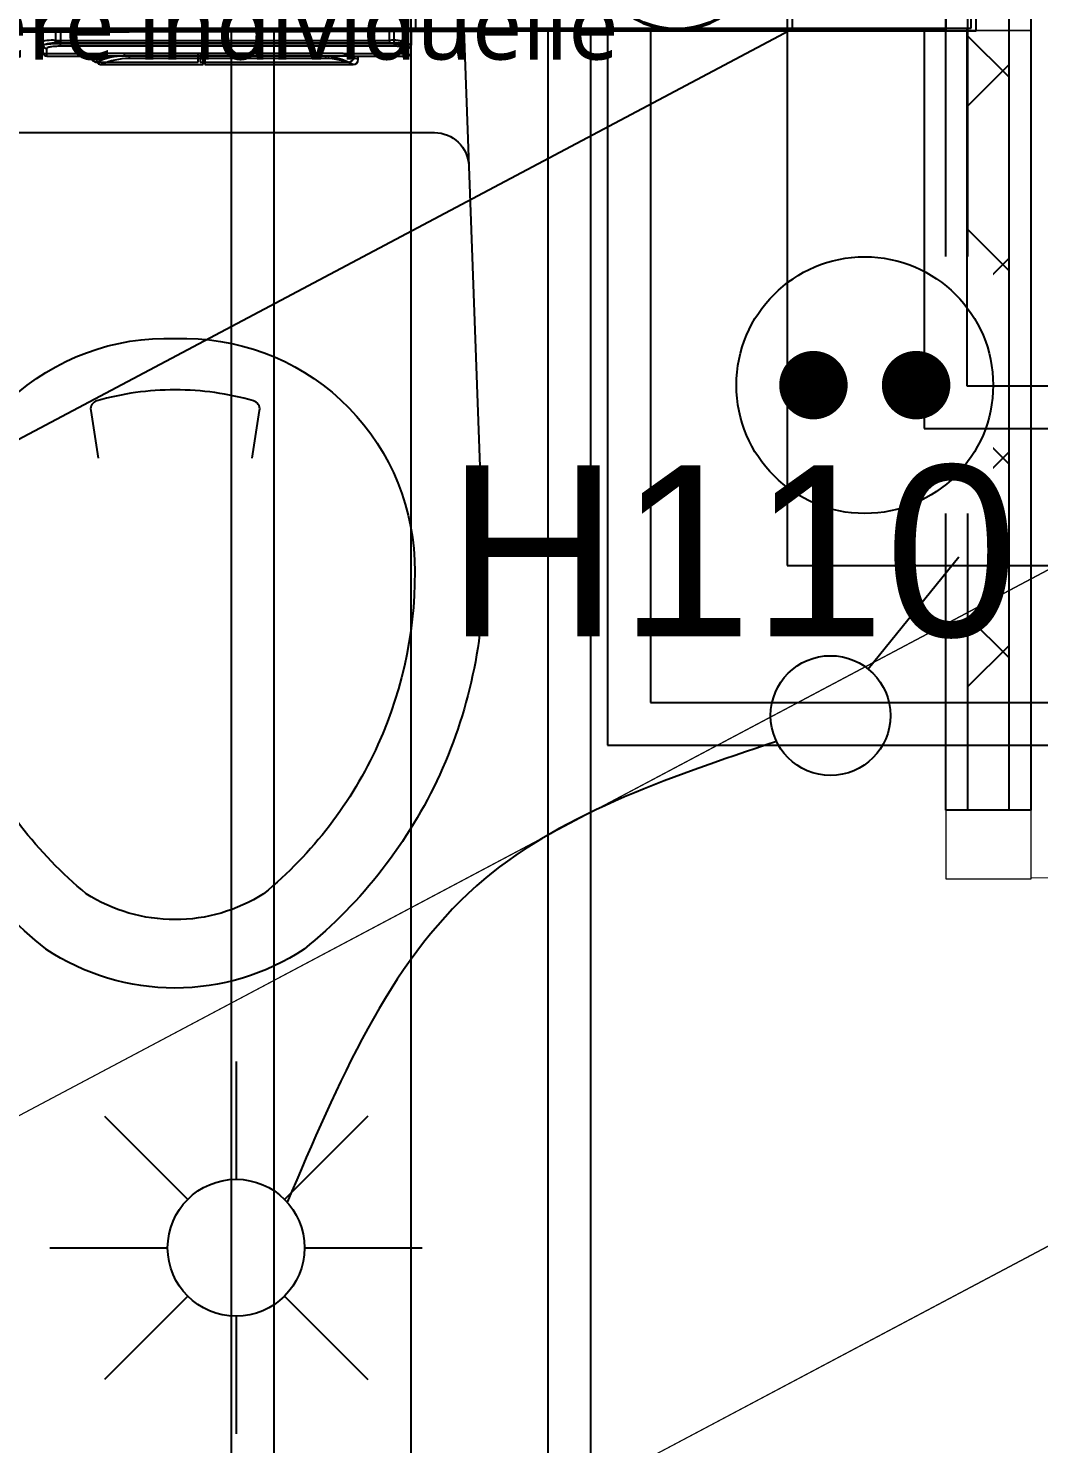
# Model space of a CAD drawing. Header units: millimetres. Extents: x 522027 to 600964, y -380282 to -298602.
# Drawn here: x 567694 to 568284, y -345870 to -345042 of the extents above; entities that cross this region are included whole.
import ezdxf

# ---------------------------------------------------------------- set-up
doc = ezdxf.new("R2010")
doc.units = ezdxf.units.MM
doc.set_wipeout_variables(frame=1)
for name, color, linetype in [('3-BAT C-Niveau -2', 7, 'Continuous'), ('prlm-CHAUFF', 4, 'Continuous'), ('prlm-MOD', 64, 'Continuous')]:
    doc.layers.add(name, color=color, linetype=linetype)
doc.layers.add('faux plafond', color=9, linetype='Continuous', lineweight=15)
doc.layers.add('prlm-ELEC-CFO', color=1, linetype='Continuous', lineweight=25)
doc.styles.add('Arial', font='arial.ttf')
doc.styles.add('prlm-chauff', font='trebucbi.ttf', dxfattribs={"height": 18})

# ---------------------------------------------------------------- blocks, each defined once
blk = doc.blocks.new('C 90.MTI900_Alu_390')
at = {"layer": 'prlm-MOD', "color": 1, "linetype": 'Continuous'}
for p, q in [((4.375, -3.902), (4.375, -3.792)), ((-4.375, -3.902), (4.375, -3.902)), ((-1.075, -3.9853), (-1.075, -3.902)), ((-0.975, -3.902), (-0.975, -3.973)), ((0.975, -3.973), (0.975, -3.902)), ((1.075, -3.902), (1.075, -3.9853)), ((-1.075, -4.03), (-1.075, -3.9853)), ((-1.055, -4.05), (-1.055, -4.0051)), ((-1.055, -4.05), (-0.706, -4.05)), ((-0.975, -3.973), (0.975, -3.973)), ((-0.975, -3.9928), (-0.975, -3.973)), ((0.975, -3.9928), (-0.975, -3.9928)), ((-0.765, -4.07), (-0.765, -4.05)), ((0.576, -4.0497), (-0.576, -4.0497)), ((-0.574, -4.0497), (-0.574, -4.0634)), ((-0.1416, -4.0634), (-0.1416, -4.0497)), ((-0.1307, -4.0497), (-0.1307, -4.0634)), ((0.574, -4.0497), (0.574, -4.0634)), ((0.7037, -4.05), (1.055, -4.05)), ((0.765, -4.07), (0.765, -4.05)), ((0.975, -3.973), (0.975, -3.9928)), ((1.055, -4.05), (1.055, -4.0051)), ((1.075, -4.03), (1.075, -3.9853)), ((-0.735, -4.1), (-0.735, -4.1)), ((-0.735, -4.1), (-0.1416, -4.1)), ((-0.1416, -4.0634), (-0.574, -4.0634)), ((-0.1416, -4.1), (-0.1416, -4.0634)), ((0.574, -4.0634), (-0.1307, -4.0634)), ((-0.1307, -4.0634), (-0.1307, -4.1)), ((-0.1307, -4.1), (0.735, -4.1)), ((0.735, -4.1), (0.735, -4.1))]:
    blk.add_line(p, q, dxfattribs=at)
at = {"layer": 'prlm-MOD', "color": 1, "ltscale": 50}
for points in [[(-1.1, -3.8058), (-1.1, -3.902)], [(1.1, -3.8058), (1.1, -3.902)], [(3.3, -3.8058), (3.3, -3.902)]]:
    blk.add_lwpolyline(points, dxfattribs=at)
at = {"layer": 'prlm-MOD', "color": 1, "linetype": 'Continuous'}
for centre, radius, start, end in [((-0.9965, -4.212), 0.2399, 84.86995, 109.10907), ((-1.055, -4.03), 0.02, 180, 270), ((-0.5689, -4.6164), 0.5805, 102.58374, 109.74123), ((0.5693, -4.6145), 0.5786, 70.22595, 77.40425), ((0.9987, -4.1937), 0.2219, 69.89148, 96.1295), ((1.055, -4.03), 0.02, 270, 0), ((-0.735, -4.07), 0.03, 180, 270), ((-0.5689, -4.4578), 0.3944, 90.7355, 114.8981), ((0.5685, -4.4598), 0.3964, 65.16337, 89.20304), ((0.735, -4.07), 0.03, 270, 0)]:
    blk.add_arc(centre, radius, start, end, dxfattribs=at)
for centre, major_axis, start_param, end_param in [((-1.055, -3.9853), (0.02, 0), 3.141593, 4.712389), ((1.055, -3.9853), (-0.02, 0), 1.570796, 3.141593)]:
    blk.add_ellipse(centre, major_axis=major_axis, ratio=0.989815, start_param=start_param, end_param=end_param, dxfattribs=at)
for points, knots in [([(-0.975, -3.9928), (-0.9803, -3.9928), (-0.9856, -3.9929), (-0.996, -3.9932), (-1.0011, -3.9934), (-1.0083, -3.9939), (-1.0107, -3.9941), (-1.0153, -3.9945), (-1.0176, -3.9947), (-1.0241, -3.9955), (-1.0281, -3.996), (-1.0355, -3.9972), (-1.0388, -3.9978), (-1.0446, -3.9991), (-1.047, -3.9998), (-1.05, -4.0009), (-1.0509, -4.0013), (-1.0524, -4.0021), (-1.053, -4.0024), (-1.0545, -4.0036), (-1.055, -4.0043), (-1.055, -4.0051)], [0, 0, 0, 0, 0.125, 0.125, 0.25, 0.25, 0.3125, 0.3125, 0.375, 0.375, 0.5, 0.5, 0.625, 0.625, 0.75, 0.75, 0.8125, 0.8125, 0.875, 0.875, 1, 1, 1, 1]), ([(-0.576, -4.0497), (-0.5891, -4.0497), (-0.6021, -4.0497), (-0.6211, -4.0498), (-0.6274, -4.0498), (-0.6399, -4.0498), (-0.6461, -4.0498), (-0.6642, -4.0499), (-0.6756, -4.0499), (-0.6918, -4.05), (-0.6971, -4.05), (-0.7038, -4.05), (-0.7053, -4.05), (-0.7068, -4.05)], [0, 0, 0, 0, 0.125, 0.125, 0.1875, 0.1875, 0.25, 0.25, 0.375, 0.375, 0.4375, 0.4375, 0.4568651, 0.4568651, 0.4568651, 0.4568651]), ([(0.7055, -4.05), (0.6995, -4.05), (0.6933, -4.05), (0.6813, -4.05), (0.6756, -4.0499), (0.6642, -4.0499), (0.6524, -4.0499), (0.6402, -4.0498), (0.6278, -4.0498), (0.6214, -4.0498), (0.6021, -4.0497), (0.5891, -4.0497), (0.576, -4.0497)], [0.5494968, 0.5494968, 0.5494968, 0.5494968, 0.625, 0.625, 0.6875, 0.6875, 0.75, 0.8125, 0.8125, 0.875, 0.875, 1, 1, 1, 1]), ([(1.055, -4.0051), (1.055, -4.0043), (1.0545, -4.0036), (1.053, -4.0024), (1.0523, -4.002), (1.0508, -4.0013), (1.0491, -4.0006), (1.0469, -3.9998), (1.0444, -3.9991), (1.0431, -3.9988), (1.0387, -3.9978), (1.0354, -3.9971), (1.0299, -3.9963), (1.028, -3.996), (1.0239, -3.9955), (1.0218, -3.9952), (1.0153, -3.9945), (1.0107, -3.9941), (1.0034, -3.9936), (1.0009, -3.9935), (0.9958, -3.9932), (0.9933, -3.9931), (0.9856, -3.9929), (0.9803, -3.9928), (0.975, -3.9928)], [0, 0, 0, 0, 0.125, 0.125, 0.1875, 0.1875, 0.25, 0.3125, 0.3125, 0.375, 0.375, 0.5, 0.5, 0.5625, 0.5625, 0.625, 0.625, 0.75, 0.75, 0.8125, 0.8125, 0.875, 0.875, 1, 1, 1, 1])]:
    blk.add_open_spline(points, degree=3, knots=knots, dxfattribs=at)
blk = doc.blocks.new('xi.PCHD')
at = {"color": 0, "lineweight": 5}
blk.add_wipeout([(-7.5, -7.5), (7.5, -7.5), (7.5, 7.5), (-7.5, 7.5)], dxfattribs=at).dxf.layer = 'prlm-ELEC-CFO'
at = {"layer": 'prlm-ELEC-CFO', "color": 0, "linetype": 'ByBlock', "lineweight": 5, "const_width": 2}
for points in [[(-4, 0, 1), (-2, 0, 1)], [(2, 0, 1), (4, 0, 1)]]:
    blk.add_lwpolyline(points, format="xyb", close=True, dxfattribs=at)
at = {"layer": 'prlm-ELEC-CFO', "color": 0, "linetype": 'ByBlock', "lineweight": -2}
blk.add_circle((0, 0), 7.5, dxfattribs=at)
blk = doc.blocks.new('xi.SA')
at = {"layer": 'prlm-ELEC-CFO', "color": 0}
blk.add_lwpolyline([(0.2, -1.278), (5.5, 5.28)], dxfattribs=at)
blk.add_circle((-2, -4), 3.5, dxfattribs=at)
blk = doc.blocks.new('xi.SPOT')
at = {"color": 0, "lineweight": 5}
blk.add_wipeout([(-4, 0), (-2.828, -2.828), (0, -4), (2.828, -2.828), (4, 0), (2.828, 2.828), (0, 4), (-2.828, 2.828)], dxfattribs=at).dxf.layer = 'prlm-ELEC-CFO'
at = {"layer": 'prlm-ELEC-CFO', "color": 0, "linetype": 'ByBlock', "lineweight": -2, "flags": 128}
for points in [[(0, 10.878), (0, 4)], [(-7.692, 7.692), (-2.828, 2.828)], [(7.692, 7.692), (2.828, 2.828)], [(-10.878, 0), (-4, 0)], [(4, 0), (10.878, 0)], [(-2.828, -2.828), (-7.692, -7.692)], [(2.828, -2.828), (7.692, -7.692)], [(0, -4), (0, -10.878)]]:
    blk.add_lwpolyline(points, dxfattribs=at)
at = {"layer": 'prlm-ELEC-CFO', "color": 0, "linetype": 'ByBlock', "lineweight": -2}
blk.add_circle((0, 0), 4, dxfattribs=at)

msp = doc.modelspace()

# ---------------------------------------------------------------- hatches: boundary and pattern name
h = msp.add_hatch()
h.set_pattern_fill('02_ISOLANT', color=256, scale=10, angle=89.99999, style=0, pattern_type=2)
h.set_pattern_definition([(134.999993, (505019.33, 142779.7), (-56.568549, -56.568536), []), (224.999993, (505019.33, 142779.7), (-56.568536, 56.568549), [])])
h.paths.add_polyline_path([(568242.59, -345499.51), (568266.59, -345499.51), (568266.59, -344653.71), (568242.59, -344653.71)])
at = {"layer": 'faux plafond'}
h = msp.add_hatch(dxfattribs=at)
h.set_pattern_fill('BA 13', color=256, scale=10, angle=-10.7236, style=0, pattern_type=2)
h.set_pattern_definition([(207.93621, (505019.33, 142779.7), (-142.2261, 319.79952), [])])
h.paths.add_polyline_path([(568279.59, -345043.61), (568279.59, -344229.81), (569629.26, -344229.81), (569629.29, -344877.7), (570299.64, -344877.69), (570299.67, -346529.71), (567330.92, -346531.34), (567330.89, -345045.24)])

# ---------------------------------------------------------------- linework, layer by layer
for p, q in [((568229.59, -345499.51), (568229.59, -344653.71)), ((568229.59, -345499.51), (568229.59, -344653.71)), ((568242.59, -345499.51), (568242.59, -344653.71)), ((568242.59, -345499.51), (568242.59, -344653.71)), ((568266.59, -345499.51), (568266.59, -344653.71)), ((568266.59, -345499.51), (568266.59, -344653.71)), ((568279.59, -345499.51), (568279.59, -344653.71)), ((568279.59, -345499.51), (568229.59, -345499.51))]:
    msp.add_line(p, q)
at = {"color": 7, "linetype": 'Continuous', "lineweight": 13}
for p, q in [((568279.61, -345499.51), (568229.59, -345499.51)), ((568229.59, -345499.51), (568229.59, -345539.51)), ((568279.61, -345539.51), (568279.61, -345499.51)), ((568229.59, -345539.51), (568279.61, -345539.51))]:
    msp.add_line(p, q, dxfattribs=at)
at = {"ltscale": 50.8, "flags": 128}
msp.add_lwpolyline([(568279.59, -345043.61), (568279.59, -344229.81), (569629.26, -344229.81), (569629.29, -344877.7), (570299.64, -344877.69), (570299.67, -346529.71), (567330.92, -346531.34), (567330.89, -345045.24)], close=True, dxfattribs=at)
at = {"flags": 128}
msp.add_lwpolyline([(567329.59, -345013.71), (568229.59, -345013.71), (568229.59, -345043.71), (567329.59, -345043.71)], close=True, dxfattribs=at)
for points in [[(567610.93, -345043.31), (567948.03, -345043.45), (567959.3, -345351.76, -0.116334), (567933.94, -345478.55, -0.116144), (567854.7, -345580.61, -0.147727), (567779.19, -345603.38, -0.147725), (567703.87, -345580.6), (567703.8, -345580.55, -0.11673), (567624.64, -345478.42, -0.115952), (567599.3, -345351.61)], [(567779.35, -345223.78), (567779.49, -345223.78, -0.197992), (567876.04, -345259.62, -0.198081), (567919.2, -345353.24, -0.114919), (567897.85, -345461.03), (567897.82, -345461.1, -0.115526), (567831.02, -345548.3, -0.142778), (567779.21, -345563.38, -0.142778), (567727.42, -345548.26, -0.114832), (567660.73, -345461.11), (567660.65, -345460.93, -0.115368), (567639.5, -345353.12, -0.198081), (567682.74, -345259.54, -0.198023), (567779.35, -345223.78)]]:
    msp.add_lwpolyline(points, format="xyb", close=True, dxfattribs=at)
for points in [[(567607.89, -345122.61), (567607.89, -345122.57, -0.193855), (567614, -345108.91), (567614.1, -345108.82, -0.192143), (567627.9, -345103.32), (567930.9, -345103.45), (567930.94, -345103.45, -0.194357), (567944.8, -345109.05, -0.193855), (567950.89, -345122.71), (567950.89, -345122.75)], [(567824.32, -345293.7), (567828.73, -345265.8, 0.192032), (567827.94, -345262.32), (567827.93, -345262.3), (567827.92, -345262.29, 0.187463), (567825.14, -345260.2, 0.069687), (567779.44, -345253.78), (567779.34, -345253.78, 0.069688), (567733.64, -345260.16, 0.17618), (567730.78, -345262.2), (567730.73, -345262.26, 0.18073), (567730.03, -345265.73), (567730.03, -345265.76), (567734.32, -345293.66)]]:
    msp.add_lwpolyline(points, format="xyb", dxfattribs=at)
at = {"color": 7, "linetype": 'Continuous', "lineweight": 5}
msp.add_arc((568279.61, -346369.51), 830.54, 58.91687, 89.99999, dxfattribs=at)
at = {"layer": '3-BAT C-Niveau -2'}
msp.add_line((568138.45, -345043.85), (567330.9, -345472.08), dxfattribs=at)
at = {"layer": '3-BAT C-Niveau -2', "ltscale": 50.8, "flags": 128}
msp.add_lwpolyline([(568279.59, -345043.61), (568279.59, -344229.81), (569629.26, -344229.81), (569629.29, -344877.7), (570299.64, -344877.69), (570299.67, -346529.71), (567330.92, -346531.34), (567330.89, -345045.24)], close=True, dxfattribs=at)
at = {"layer": 'faux plafond'}
for p, q in [((569629.28, -344648.51), (567330.91, -345867.3)), ((569942.39, -344877.7), (567330.92, -346262.51))]:
    msp.add_line(p, q, dxfattribs=at)
at = {"layer": 'prlm-CHAUFF'}
for p, q in [((567997.03, -345042.48), (567997.03, -346244.46)), ((568022.03, -345042.48), (568022.03, -346244.46)), ((568032.03, -345042.48), (568032.03, -345461.46)), ((568057.03, -345042.48), (568057.03, -345436.46)), ((568137.03, -345356.46), (569999.88, -345356.46)), ((568057.03, -345436.46), (569919.88, -345436.46)), ((568032.03, -345461.46), (569894.88, -345461.46))]:
    msp.add_line(p, q, dxfattribs=at)
at = {"layer": 'prlm-ELEC-CFO', "lineweight": 50}
msp.add_circle((568072.39, -344993.34), 49.76, dxfattribs=at)
at = {"layer": 'prlm-ELEC-CFO'}
msp.add_spline([(568130.76, -345459.3), (567955.35, -345543.71), (567844.81, -345728.51)], degree=3, dxfattribs=at)
at = {"layer": 'prlm-MOD', "ltscale": 50}
for p, q in [((567917.03, -345032.86), (567917.03, -345042.48)), ((568137.03, -345032.86), (568137.03, -345042.48))]:
    msp.add_line(p, q, dxfattribs=at)
at = {"layer": 'prlm-MOD'}
for p, q in [((568244.53, -345042.48), (568244.53, -345031.48)), ((567369.53, -345042.48), (568244.53, -345042.48)), ((567699.53, -345050.81), (567699.53, -345042.48)), ((567709.53, -345042.48), (567709.53, -345049.59)), ((567709.53, -345049.59), (567904.53, -345049.59)), ((567709.53, -345051.56), (567709.53, -345049.59)), ((567904.53, -345049.59), (567904.53, -345042.48)), ((567904.53, -345049.59), (567904.53, -345051.56)), ((567914.53, -345042.48), (567914.53, -345050.81)), ((567699.53, -345055.28), (567699.53, -345050.81)), ((567701.53, -345057.28), (567701.53, -345052.79)), ((567701.53, -345057.28), (567736.43, -345057.28)), ((567904.53, -345051.56), (567709.53, -345051.56)), ((567730.53, -345059.28), (567730.53, -345057.28)), ((567864.63, -345057.26), (567749.43, -345057.26)), ((567749.63, -345057.26), (567749.63, -345058.62)), ((567792.87, -345058.62), (567792.87, -345057.26)), ((567793.96, -345057.26), (567793.96, -345058.62)), ((567864.43, -345057.26), (567864.43, -345058.62)), ((567877.4, -345057.28), (567912.53, -345057.28)), ((567883.53, -345059.28), (567883.53, -345057.28)), ((567912.53, -345057.28), (567912.53, -345052.79)), ((567914.53, -345055.28), (567914.53, -345050.81)), ((567733.53, -345062.28), (567733.53, -345062.28)), ((567733.53, -345062.28), (567792.87, -345062.28)), ((567792.87, -345058.62), (567749.63, -345058.62)), ((567792.87, -345062.28), (567792.87, -345058.62)), ((567864.43, -345058.62), (567793.96, -345058.62)), ((567793.96, -345058.62), (567793.96, -345062.28)), ((567793.96, -345062.28), (567880.53, -345062.28)), ((567880.53, -345062.28), (567880.53, -345062.28))]:
    msp.add_line(p, q, dxfattribs=at)
for centre, radius, start, end in [((567707.38, -345073.48), 23.99, 84.86983, 109.10895), ((567906.9, -345071.65), 22.19, 69.89137, 96.12939), ((567701.53, -345055.28), 2, 179.99988, 269.99988), ((567750.14, -345113.93), 58.05, 102.58363, 109.74112), ((567863.96, -345113.73), 57.86, 70.22583, 77.40413), ((567912.53, -345055.28), 2, 269.99988, 359.99988), ((567733.53, -345059.28), 3, 179.99988, 269.99988), ((567750.14, -345098.06), 39.44, 90.73538, 114.89798), ((567863.88, -345098.26), 39.64, 65.16325, 89.20293), ((567880.53, -345059.28), 3, 269.99988, 359.99988)]:
    msp.add_arc(centre, radius, start, end, dxfattribs=at)
for centre, major_axis, start_param, end_param in [((567701.53, -345050.81), (2, 0), 3.141593, 4.712389), ((567912.53, -345050.81), (-2, 0), 1.570796, 3.141593)]:
    msp.add_ellipse(centre, major_axis=major_axis, ratio=0.989815, start_param=start_param, end_param=end_param, dxfattribs=at)
for points, knots in [([(567709.53, -345051.56), (567709, -345051.56), (567708.47, -345051.57), (567707.43, -345051.6), (567706.92, -345051.63), (567706.2, -345051.68), (567705.96, -345051.7), (567705.5, -345051.74), (567705.27, -345051.76), (567704.62, -345051.83), (567704.22, -345051.88), (567703.48, -345052), (567703.15, -345052.06), (567702.57, -345052.2), (567702.33, -345052.27), (567702.03, -345052.38), (567701.94, -345052.41), (567701.79, -345052.49), (567701.73, -345052.53), (567701.58, -345052.64), (567701.53, -345052.72), (567701.53, -345052.79)], [0, 0, 0, 0, 0.125, 0.125, 0.25, 0.25, 0.3125, 0.3125, 0.375, 0.375, 0.5, 0.5, 0.625, 0.625, 0.75, 0.75, 0.8125, 0.8125, 0.875, 0.875, 1, 1, 1, 1]), ([(567749.43, -345057.26), (567748.12, -345057.26), (567746.82, -345057.26), (567744.92, -345057.26), (567744.29, -345057.26), (567743.04, -345057.27), (567742.42, -345057.27), (567740.61, -345057.27), (567739.47, -345057.28), (567737.85, -345057.28), (567737.32, -345057.28), (567736.65, -345057.28), (567736.5, -345057.28), (567736.35, -345057.28)], [0, 0, 0, 0, 0.125, 0.125, 0.1875, 0.1875, 0.25, 0.25, 0.375, 0.375, 0.4375, 0.4375, 0.4568651, 0.4568651, 0.4568651, 0.4568651]), ([(567877.58, -345057.28), (567876.98, -345057.28), (567876.36, -345057.28), (567875.16, -345057.28), (567874.59, -345057.28), (567873.45, -345057.27), (567872.27, -345057.27), (567871.05, -345057.27), (567869.81, -345057.26), (567869.17, -345057.26), (567867.24, -345057.26), (567865.94, -345057.26), (567864.63, -345057.26)], [0.5494968, 0.5494968, 0.5494968, 0.5494968, 0.625, 0.625, 0.6875, 0.6875, 0.75, 0.8125, 0.8125, 0.875, 0.875, 1, 1, 1, 1]), ([(567912.53, -345052.79), (567912.53, -345052.72), (567912.48, -345052.64), (567912.33, -345052.53), (567912.26, -345052.49), (567912.11, -345052.41), (567911.94, -345052.34), (567911.72, -345052.27), (567911.47, -345052.2), (567911.34, -345052.16), (567910.9, -345052.06), (567910.57, -345052), (567910.02, -345051.91), (567909.83, -345051.88), (567909.42, -345051.83), (567909.21, -345051.8), (567908.56, -345051.73), (567908.1, -345051.69), (567907.37, -345051.64), (567907.12, -345051.63), (567906.61, -345051.6), (567906.36, -345051.59), (567905.59, -345051.57), (567905.06, -345051.56), (567904.53, -345051.56)], [0, 0, 0, 0, 0.125, 0.125, 0.1875, 0.1875, 0.25, 0.3125, 0.3125, 0.375, 0.375, 0.5, 0.5, 0.5625, 0.5625, 0.625, 0.625, 0.75, 0.75, 0.8125, 0.8125, 0.875, 0.875, 1, 1, 1, 1])]:
    msp.add_open_spline(points, degree=3, knots=knots, dxfattribs=at)

# ---------------------------------------------------------------- block references
at = {"layer": 'prlm-MOD', "xscale": 99.99999999999976, "yscale": 99.99999999999976, "zscale": 99.99999999999976, "rotation": 359.9998846602432}
msp.add_blockref('C 90.MTI900_Alu_390', (567809.8, -344653.71), dxfattribs=at)

# ---------------------------------------------------------------- texts
at = {"layer": 'prlm-CHAUFF', "style": 'prlm-chauff'}
msp.add_text('Chaudière individuelle', height=40, rotation=360, dxfattribs=at).set_placement((567491.71, -345060.76))

# ---------------------------------------------------------------- next in the draw order: block references
at = {"layer": 'prlm-ELEC-CFO', "xscale": 10, "yscale": 10, "zscale": 10, "rotation": 180}
msp.add_blockref('xi.PCHD', (568182.3, -345251.03), dxfattribs=at)
at = {"layer": 'prlm-ELEC-CFO', "xscale": 10, "yscale": 10, "zscale": 10}
msp.add_blockref('xi.SPOT', (567814.97, -345755.15), dxfattribs=at)

# ---------------------------------------------------------------- next in the draw order: linework, layer by layer
at = {"layer": 'prlm-CHAUFF'}
for p, q in [((567812.03, -345042.48), (567812.03, -346244.46)), ((567837.03, -345042.48), (567837.03, -346244.46)), ((567917.03, -345042.48), (567917.03, -346244.46)), ((568137.03, -345042.48), (568137.03, -345356.46)), ((568217.03, -345042.48), (568217.03, -345276.46)), ((568242.03, -345042.48), (568242.03, -345251.46)), ((568242.03, -345251.46), (570104.88, -345251.46)), ((568217.03, -345276.46), (570079.88, -345276.46))]:
    msp.add_line(p, q, dxfattribs=at)

# ---------------------------------------------------------------- next in the draw order: block references
at = {"layer": 'prlm-ELEC-CFO', "xscale": 10, "yscale": 10, "zscale": 10}
msp.add_blockref('xi.SA', (568182.3, -345404.13), dxfattribs=at)

# ---------------------------------------------------------------- next in the draw order: texts
at = {"layer": 'prlm-ELEC-CFO', "style": 'Arial'}
msp.add_text('H110', height=100, dxfattribs=at).set_placement((567937.84, -345397.88))

doc.saveas('drawing.dxf')
